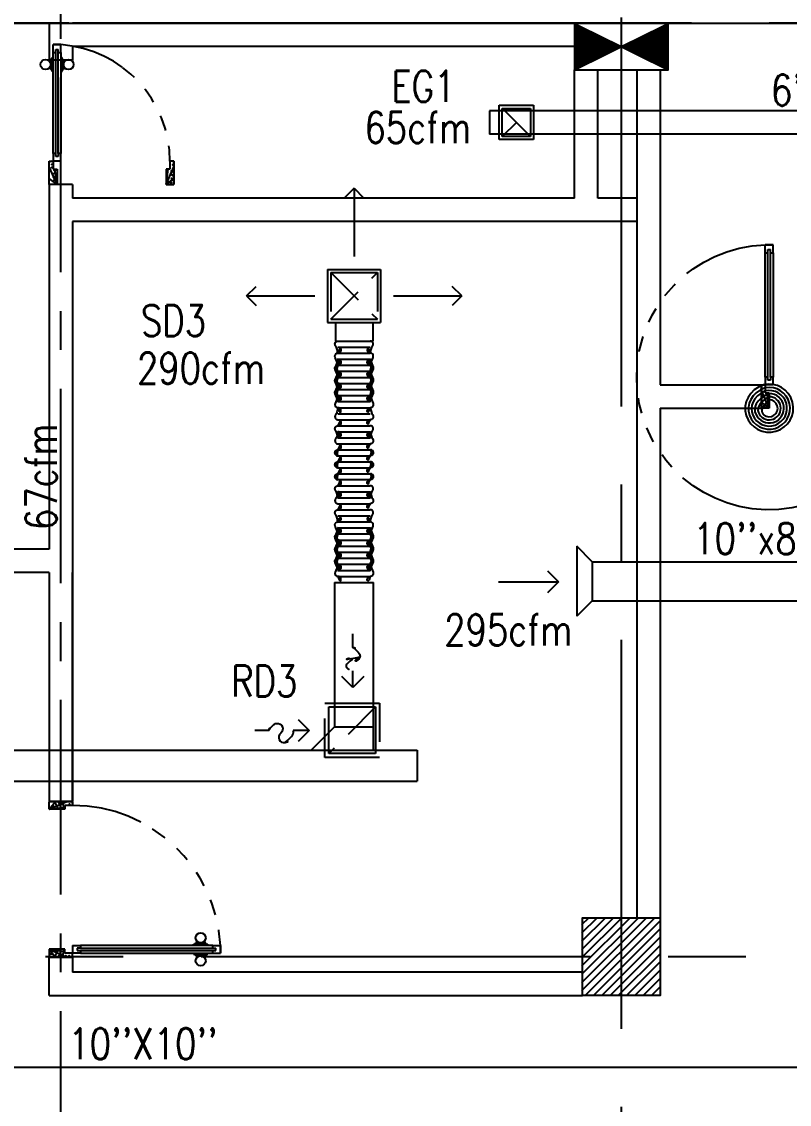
# Model space of a CAD drawing. Extents: x 417866231.7 to 417866328.5, y 43498046.7 to 43498124.2.
# Drawn here: x 417866275.43 to 417866280.36, y 43498074.24 to 43498081.2 of the extents above; entities that cross this region are included whole.
import ezdxf

# ---------------------------------------------------------------- set-up
doc = ezdxf.new("R2010")
doc.units = 0
doc.header["$MEASUREMENT"] = 0
for name, pattern in [('CENTER', [2, 1.25, -0.25, 0.25, -0.25]), ('CENTERX2', [4, 2.5, -0.5, 0.5, -0.5]), ('HIDDEN', [0.375, 0.25, -0.125])]:
    doc.linetypes.add(name, pattern=pattern)
doc.layers.get('0').update_dxf_attribs({"linetype": 'CONTINUOUS'})
for name, color, linetype in [('AXES', 11, 'CENTERX2'), ('AXES1', 11, 'CENTER'), ('COL', 7, 'CONTINUOUS'), ('DOOR', 9, 'CONTINUOUS'), ('DUCT', 6, 'CONTINUOUS'), ('EXDUCT', 10, 'CONTINUOUS'), ('HAT', 11, 'CONTINUOUS'), ('M-AC-FLEX', 7, 'CONTINUOUS'), ('M-EGU.', 2, 'CONTINUOUS'), ('M-TEXT', 2, 'CONTINUOUS'), ('ROOF', 11, 'CONTINUOUS'), ('SCD', 2, 'CONTINUOUS'), ('WALL', 9, 'CONTINUOUS')]:
    doc.layers.add(name, color=color, linetype=linetype)
doc.styles.add('ROMANS', font='ROMANS.shx', dxfattribs={"width": 0.6})

# ---------------------------------------------------------------- blocks, each defined once
blk = doc.blocks.new('DOOR80')
at = {"layer": 'DOOR', "color": 7, "linetype": 'ByBlock'}
for p, q in [((-150, 800), (0, 800)), ((-150, 800), (-150, 775)), ((0, 800), (-150, 800)), ((-150, 775), (-100, 775)), ((0, 750), (-113.7099299924448, 800)), ((-100, 775), (-100, 750)), ((0, 750), (-40.1457343158545, 800)), ((0, 750), (0, 800)), ((0, 750), (-100, 763.3572860434942)), ((-100, 750), (0, 750)), ((-849.5832175282412, 75), (-899.5832175282994, 74.99999999947613)), ((-899.5832175282412, 75), (-899.5832175282412, 25)), ((-899.5832175282412, 25), (-899.5832175282412, 75)), ((-849.5832175282412, 58), (-849.5832175282412, 75)), ((-727.2256747496431, 82.20000000004075), (-817.2256747496431, 82.20000000004075)), ((-817.2256747496431, 75), (-817.2256747496431, 82.20000000004075)), ((-804.6256747496082, 91.20000000004075), (-739.825674749678, 91.20000000004075)), ((-804.6256747496082, 82.20000000004075), (-804.6256747496082, 91.20000000004075)), ((-804.6256747496082, 82.20000000004075), (-739.825674749678, 82.20000000004075)), ((-739.825674749678, 82.20000000004075), (-739.825674749678, 91.20000000004075)), ((-727.2256747496431, 75), (-727.2256747496431, 82.20000000004075)), ((-150, 75), (-200, 75)), ((-200, 75), (-200, 58)), ((-150, 75), (-150, 25)), ((-849.5832175282412, 25), (-899.5832175282412, 25)), ((-849.5832175282412, 58), (-869.5832175282412, 58)), ((-869.5832175282412, 42), (-869.5832175282412, 58)), ((-849.5832175282412, 41.9999999999709), (-869.5832175282412, 41.9999999999709)), ((-849.5832175282412, 25), (-849.5832175282412, 41.9999999999709)), ((-817.2256747496431, 25), (-817.2256747496431, 17.79999999995925)), ((-727.2256747496431, 17.79999999995925), (-817.2256747496431, 17.79999999995925)), ((-804.6256747496082, 17.79999999995925), (-739.825674749678, 17.79999999995925)), ((-804.6256747496082, 17.79999999995925), (-804.6256747496082, 8.799999999959255)), ((-804.6256747496082, 8.799999999959255), (-739.825674749678, 8.799999999959255)), ((-739.825674749678, 17.79999999995925), (-739.825674749678, 8.799999999959255)), ((-727.2256747496431, 25), (-727.2256747496431, 17.79999999995925)), ((-200, 58), (-180, 58)), ((-180, 42), (-200, 42)), ((-200, 42), (-200, 25)), ((-200, 25), (-150, 25)), ((-180, 58), (-180, 42)), ((-150, 25), (-100, 25)), ((-150, 0), (-150, 25)), ((0, 0), (-150, 0)), ((0, 50), (-113.7099299924448, 0)), ((-100, 25), (-100, 50)), ((0, 50), (-100, 36.64271395650576)), ((-100, 50), (0, 50)), ((0, 50), (-40.1457343158545, 0)), ((0, 50), (0, 0))]:
    blk.add_line(p, q, dxfattribs=at)
at = {"layer": 'DOOR', "linetype": 'ByBlock'}
for p, q in [((-849.5832175282412, 75), (-200, 75)), ((-200, 58), (-849.5832175282412, 58)), ((-200, 42), (-849.5832175282412, 41.9999999999709)), ((-200, 25), (-849.5832175282412, 25))]:
    blk.add_line(p, q, dxfattribs=at)
at = {"layer": 'DOOR', "color": 7, "linetype": 'ByBlock'}
for centre in [(-772.2256747496431, 123.5309442149592), (-772.2256747496431, -23.53094421501737)]:
    blk.add_circle(centre, 32.39999999998526, dxfattribs=at)
at = {"layer": 'DOOR', "linetype": 'HIDDEN', "ltscale": 0.5}
blk.add_arc((-149.0879642909276, 22.69134564213527), 752.30920719713, 90.06946054625355, 176.0203958608369, dxfattribs=at)
at = {"layer": 'DOOR', "color": 7, "linetype": 'ByBlock'}
for centre, radius, start, end in [((0, 750), 154.4019578127773, 161.1052885484686, 166.2857707766644), ((0, 750), 134.4019578127773, 158.1598493947425, 169.280023644249), ((0, 750), 94.40195781277725, 148.0181880324549, 180), ((0, 750), 74.40195781277725, 137.7764264185456, 180), ((0, 750), 54.40195781277725, 113.2073828925268, 180), ((0, 750), 34.40195781277725, 90, 180), ((0, 750), 14.40195781277725, 90, 180), ((0, 50), 154.4019578127773, 193.7142292233357, 198.8947114515314), ((0, 50), 134.4019578127773, 190.719976355751, 201.8401506052575), ((0, 50), 114.4019578127773, 192.6225741287766, 205.9161581177808), ((0, 50), 94.40195781277725, 180, 211.9818119675451), ((0, 50), 74.40195781277725, 180, 222.2235735814543), ((0, 50), 54.40195781277725, 180, 246.7926171074732), ((0, 50), 34.40195781277725, 180, 270), ((0, 50), 14.40195781277725, 180, 270)]:
    blk.add_arc(centre, radius, start, end, dxfattribs=at)
blk = doc.blocks.new('DOOR-10')
at = {"layer": 'DOOR', "color": 0, "linetype": 'ByBlock'}
for p, q in [((-25.69739139656303, 1099.999999999069), (-75.69739139656303, 1099.999999999069)), ((-75.69739139656303, 1099.999999999069), (-25.69739139656303, 1099.999999999069)), ((-75.69739139656303, 1049.999999999069), (-75.69739139603917, 1099.999999999098)), ((-58.69739139656303, 1049.999999999069), (-75.69739139656303, 1049.999999999069)), ((-42.69739139656303, 1069.999999999069), (-58.69739139656303, 1069.999999999069)), ((-58.69739139656303, 1049.999999999069), (-58.69739139656303, 1069.999999999069)), ((-42.69739139656303, 1049.999999999069), (-42.69739139656303, 1069.999999999069)), ((-25.69739139656303, 1049.999999999069), (-42.69739139656303, 1049.999999999069)), ((-25.69739139656303, 1049.999999999069), (-25.69739139656303, 1099.999999999069)), ((-82.89739139663288, 1005.042457220465), (-91.89739139663288, 1005.042457220465)), ((-91.89739139663288, 1005.042457220465), (-91.89739139663288, 940.2424572204764)), ((-75.69739139656303, 1017.642457220471), (-82.89739139663288, 1017.642457220471)), ((-82.89739139663288, 927.6424572204705), (-82.89739139663288, 1017.642457220471)), ((-82.89739139663288, 1005.042457220465), (-82.89739139663288, 940.2424572204764)), ((-25.69739139656303, 1017.642457220471), (-18.49739139649319, 1017.642457220471)), ((-18.49739139649319, 927.6424572204705), (-18.49739139649319, 1017.642457220471)), ((-18.49739139649319, 1005.042457220465), (-9.497391396493185, 1005.042457220465)), ((-18.49739139649319, 1005.042457220465), (-18.49739139649319, 940.2424572204764)), ((-9.497391396493185, 1005.042457220465), (-9.497391396493185, 940.2424572204764)), ((-82.89739139663288, 940.2424572204764), (-91.89739139663288, 940.2424572204764)), ((-75.69739139656303, 927.6424572204705), (-82.89739139663288, 927.6424572204705)), ((-25.69739139656303, 927.6424572204705), (-18.49739139649319, 927.6424572204705)), ((-18.49739139649319, 940.2424572204764), (-9.497391396493185, 940.2424572204764)), ((-1000.697391395341, 0), (-1000.697391395341, 150)), ((-1000.697391395341, 150), (-975.6973913953407, 150)), ((-1000.697391395341, 150), (-1000.697391395341, 0)), ((-975.6973913953407, 150), (-975.6973913953407, 100)), ((-75.69739139534067, 200), (-58.69739139534067, 200)), ((-75.69739139534067, 150), (-75.69739139534067, 200)), ((-75.69739139534067, 150), (-25.69739139534067, 150)), ((-58.69739139534067, 200), (-58.69739139534067, 180)), ((-58.69739139534067, 180), (-42.69739139534067, 180)), ((-42.69739139534067, 200), (-25.69739139534067, 200)), ((-42.69739139534067, 180), (-42.69739139534067, 200)), ((-25.69739139534067, 200), (-25.69739139534067, 150)), ((-0.6973913953406736, 150), (-25.69739139534067, 150)), ((-25.69739139534067, 150), (-25.69739139534067, 100)), ((-975.6973913953407, 100), (-950.6973913953407, 100)), ((-950.6973913953407, 100), (-950.6973913953407, 0)), ((-50.69739139534067, 100), (-50.69739139534067, 0)), ((-25.69739139534067, 100), (-50.69739139534067, 100)), ((-950.6973913953407, 0), (-1000.697391395341, 0)), ((-50.69739139534067, 0), (-0.6973913953406736, 0))]:
    blk.add_line(p, q, dxfattribs=at)
at = {"layer": 'DOOR', "linetype": 'ByBlock'}
for p, q in [((-75.69739139656303, 1049.999999999069), (-75.69739139534067, 200)), ((-58.69739139534067, 200), (-58.69739139656303, 1049.999999999069)), ((-42.69739139534067, 200), (-42.69739139656303, 1049.999999999069)), ((-25.69739139534067, 200), (-25.69739139656303, 1049.999999999069))]:
    blk.add_line(p, q, dxfattribs=at)
at = {"layer": 'DOOR', "color": 9, "linetype": 'ByBlock'}
for p, q in [((-0.6973913953406736, 0), (-0.6973913953406736, 150)), ((-950.6973913953407, 0), (-1000.697391395341, 113.7099299924448)), ((-950.6973913953407, 0), (-964.0546774388058, 100)), ((-50.69739139534067, 0), (-0.6973913953406736, 113.7099299924448)), ((-50.69739139534067, 0), (-37.34010535187554, 100)), ((-950.6973913953407, 0), (-1000.697391395341, 40.1457343158545)), ((-50.69739139534067, 0), (-0.6973913953406736, 40.1457343158545))]:
    blk.add_line(p, q, dxfattribs=at)
at = {"layer": 'DOOR', "color": 0, "linetype": 'ByBlock'}
for centre in [(-124.2283356115222, 972.6424572204705), (22.83355281845434, 972.6424572204705)]:
    blk.add_circle(centre, 32.39999999998526, dxfattribs=at)
at = {"layer": 'DOOR', "linetype": 'HIDDEN', "ltscale": 0.5}
blk.add_arc((-23.39897476031911, 149.138342134087), 952.2988064575108, 93.14815770431052, 179.9481576940245, dxfattribs=at)
at = {"layer": 'DOOR', "color": 9, "linetype": 'ByBlock'}
for centre, radius, start, end in [((-950.6973913953407, 0), 154.4019578127773, 103.7142292212167, 108.8947114515936), ((-50.69739139534067, 0), 154.4019578127773, 71.10528854840643, 76.28577077878333), ((-950.6973913953407, 0), 134.4019578127773, 100.7199763555959, 111.8401506085482), ((-950.6973913953407, 0), 94.40195781277725, 90, 121.981811965689), ((-950.6973913953407, 0), 74.40195781277725, 90, 132.2235735847074), ((-50.69739139534067, 0), 94.40195781277725, 58.01818803431096, 90), ((-50.69739139534067, 0), 74.40195781277725, 47.7764264152926, 90), ((-50.69739139534067, 0), 134.4019578127773, 68.15984939145177, 79.28002364440412), ((-50.69739139534067, 0), 114.4019578127773, 64.0838418833441, 77.3774258719247), ((-950.6973913953407, 0), 54.40195781277725, 90, 156.7926171089788), ((-950.6973913953407, 0), 34.40195781277725, 90, 180), ((-950.6973913953407, 0), 14.40195781277725, 90, 180), ((-50.69739139534067, 0), 54.40195781277725, 23.20738289102122, 90), ((-50.69739139534067, 0), 34.40195781277725, 0, 90), ((-50.69739139534067, 0), 14.40195781277725, 0, 90)]:
    blk.add_arc(centre, radius, start, end, dxfattribs=at)
blk = doc.blocks.new('A$C272A55A0')
at = {"layer": 'DOOR', "color": 0, "linetype": 'ByBlock'}
for p, q in [((-0.0001203324354719371, 900.3541752648598), (-0.0001203324500238523, 1050.354175264831)), ((49.99987966756453, 1050.354175264918), (-0.0001203324354719371, 1050.354175264918)), ((49.99987966756453, 950.354175264918), (49.99987966756453, 1050.354175264918)), ((1749.999879667535, 950.354175264918), (1749.999879667535, 1050.354175264918)), ((1749.999879667535, 1050.354175264918), (1799.999879667535, 1050.354175264918)), ((1799.999879667535, 1050.354175264918), (1799.999879667535, 900.354175264918)), ((24.99987966756453, 950.354175264918), (49.99987966756453, 950.354175264918)), ((24.99987966756453, 900.354175264918), (24.99987966756453, 950.354175264918)), ((1774.999879667535, 950.354175264918), (1749.999879667535, 950.354175264918)), ((1774.999879667535, 900.354175264918), (1774.999879667535, 950.354175264918)), ((-0.0001203324354719371, 900.354175264918), (24.99987966756453, 900.354175264918)), ((74.99987966756453, 900.354175264918), (24.99987966756453, 900.354175264918)), ((24.99987966756453, 850.354175264918), (24.99987966756453, 900.354175264918)), ((41.99987966756453, 850.354175264918), (24.99987966756453, 850.354175264918)), ((57.99987966756453, 870.354175264918), (41.99987966756453, 870.354175264918)), ((41.99987966756453, 870.354175264918), (41.99987966756453, 850.354175264918)), ((57.99987966756453, 850.354175264918), (57.99987966756453, 870.354175264918)), ((74.99987966756453, 850.354175264918), (57.99987966756453, 850.354175264918)), ((74.99987966756453, 900.354175264918), (74.99987966756453, 850.354175264918)), ((1724.999879667535, 900.354175264918), (1774.999879667535, 900.354175264918)), ((1724.999879667535, 900.354175264918), (1724.999879667535, 850.354175264918)), ((1724.999879667535, 850.354175264918), (1741.999879667535, 850.354175264918)), ((1741.999879667535, 870.354175264918), (1757.999879667535, 870.354175264918)), ((1741.999879667535, 850.354175264918), (1741.999879667535, 870.354175264918)), ((1757.999879667535, 870.354175264918), (1757.999879667535, 850.354175264918)), ((1757.999879667535, 850.354175264918), (1774.999879667535, 850.354175264918)), ((1799.999879667535, 900.354175264918), (1774.999879667535, 900.354175264918)), ((1774.999879667535, 850.354175264918), (1774.999879667535, 900.354175264918)), ((1717.799879667495, 160.1117180435103), (1708.799879667495, 160.1117180435103)), ((1708.799879667495, 95.31171804352198), (1708.799879667495, 160.1117180435103)), ((1724.999879667535, 172.7117180435162), (1717.799879667495, 172.7117180435162)), ((1717.799879667495, 172.7117180435162), (1717.799879667495, 82.71171804351616)), ((1717.799879667495, 95.31171804352198), (1717.799879667495, 160.1117180435103)), ((1774.999879667535, 172.7117180435162), (1782.199879667576, 172.7117180435162)), ((1782.199879667576, 172.7117180435162), (1782.199879667576, 82.71171804351616)), ((1782.199879667576, 160.1117180435103), (1791.199879667576, 160.1117180435103)), ((1782.199879667576, 95.31171804352198), (1782.199879667576, 160.1117180435103)), ((1791.199879667576, 95.31171804352198), (1791.199879667576, 160.1117180435103)), ((1717.799879667495, 95.31171804352198), (1708.799879667495, 95.31171804352198)), ((1724.999879667535, 82.71171804351616), (1717.799879667495, 82.71171804351616)), ((1774.999879667535, 82.71171804351616), (1782.199879667576, 82.71171804351616)), ((1782.199879667576, 95.31171804352198), (1791.199879667576, 95.31171804352198)), ((24.99987966756453, 50.35417526491801), (41.99987966753542, 50.35417526491801)), ((24.99987966756453, 50.35417526491801), (24.99987966756453, 0.3541752649180125)), ((24.99987966756453, 0.3541752649180125), (74.99987966756453, 0.3541752649180125)), ((74.99987966756453, 0.3541752649180125), (24.99987966756453, 0.3541752649180125)), ((41.99987966753542, 50.35417526491801), (41.99987966753542, 30.35417526491801)), ((41.99987966756453, 30.35417526491801), (57.99987966756453, 30.35417526491801)), ((57.99987966756453, 50.35417526491801), (74.99987966756453, 50.35417526491801)), ((57.99987966756453, 50.35417526491801), (57.99987966756453, 30.35417526491801)), ((74.99987966756453, 50.35417526491801), (74.99987966704066, 0.3541752648889087)), ((1741.999879667535, 50.35417526491801), (1724.999879667535, 50.35417526491801)), ((1724.999879667535, 50.35417526491801), (1724.999879668059, 0.3541752648889087)), ((1774.999879667535, 0.3541752649180125), (1724.999879667535, 0.3541752649180125)), ((1724.999879667535, 0.3541752649180125), (1774.999879667535, 0.3541752649180125)), ((1741.999879667535, 50.35417526491801), (1741.999879667535, 30.35417526491801)), ((1757.999879667535, 30.35417526491801), (1741.999879667535, 30.35417526491801)), ((1774.999879667535, 50.35417526491801), (1757.999879667565, 50.35417526491801)), ((1757.999879667565, 50.35417526491801), (1757.999879667565, 30.35417526491801)), ((1774.999879667535, 50.35417526491801), (1774.999879667535, 0.3541752649180125))]:
    blk.add_line(p, q, dxfattribs=at)
at = {"layer": 'DOOR', "color": 9, "linetype": 'ByBlock'}
for p, q in [((49.99987966756453, 1050.354175264918), (-0.0001203324354719371, 1010.208440949064)), ((49.99987966756453, 1050.354175264918), (-0.0001203324354719371, 936.6442452724732)), ((49.99987966756453, 1050.354175264918), (36.64259362407029, 950.354175264918)), ((1749.999879667535, 1050.354175264918), (1799.999879667535, 1010.208440949064)), ((1749.999879667535, 1050.354175264918), (1799.999879667535, 936.6442452724732)), ((1749.999879667535, 1050.354175264918), (1763.35716571103, 950.354175264918))]:
    blk.add_line(p, q, dxfattribs=at)
at = {"layer": 'DOOR', "linetype": 'ByBlock'}
for p, q in [((24.99987966756453, 850.354175264918), (24.99987966756453, 50.35417526491801)), ((41.99987966756453, 850.354175264918), (41.99987966753542, 50.35417526491801)), ((57.99987966756453, 850.354175264918), (57.99987966756453, 50.35417526491801)), ((74.99987966756453, 50.35417526491801), (74.99987966756453, 850.354175264918)), ((1724.999879667535, 50.35417526491801), (1724.999879667535, 850.354175264918)), ((1741.999879667535, 850.354175264918), (1741.999879667535, 50.35417526491801)), ((1757.999879667535, 850.354175264918), (1757.999879667565, 50.35417526491801)), ((1774.999879667535, 850.354175264918), (1774.999879667535, 50.35417526491801))]:
    blk.add_line(p, q, dxfattribs=at)
at = {"layer": 'DOOR', "color": 0, "linetype": 'ByBlock'}
for centre in [(1676.468935452576, 127.7117180435162), (1823.530823882553, 127.7117180435162)]:
    blk.add_circle(centre, 32.39999999998526, dxfattribs=at)
at = {"layer": 'DOOR', "color": 9, "linetype": 'ByBlock'}
for centre, radius, start, end in [((49.99987966756453, 1050.354175264918), 34.40195781277725, 180, 270), ((49.99987966756453, 1050.354175264918), 14.40195781277725, 180, 270), ((1749.999879667535, 1050.354175264918), 14.40195781277725, 270, 0), ((1749.999879667535, 1050.354175264918), 34.40195781277725, 270, 0), ((49.99987966756453, 1050.354175264918), 54.40195781277725, 203.2073828919769, 270), ((49.99987966756453, 1050.354175264918), 74.40195781277725, 227.7764264168309, 270), ((1749.999879667535, 1050.354175264918), 54.40195781277725, 270, 336.7926171080232), ((1749.999879667535, 1050.354175264918), 74.40195781277725, 270, 312.2235735831691), ((49.99987966756453, 1050.354175264918), 94.40195781277725, 238.0181880330829, 270), ((49.99987966756453, 1050.354175264918), 114.4019578127773, 244.083841882062, 257.3774258712915), ((49.99987966756453, 1050.354175264918), 134.4019578127773, 248.1598493930308, 259.2800236451595), ((1749.999879667535, 1050.354175264918), 94.40195781277725, 270, 301.9818119669171), ((1749.999879667535, 1050.354175264918), 114.4019578127773, 282.6225741287084, 295.916158117938), ((1749.999879667535, 1050.354175264918), 134.4019578127773, 280.7199763548405, 291.8401506069692), ((49.99987966756453, 1050.354175264918), 154.4019578127773, 251.1052885492919, 256.2857707775486), ((1749.999879667535, 1050.354175264918), 154.4019578127773, 283.7142292224514, 288.8947114507081)]:
    blk.add_arc(centre, radius, start, end, dxfattribs=at)
at = {"layer": 'DOOR', "linetype": 'HIDDEN', "ltscale": 0.5}
for centre, radius, start, end in [((49.99987966756453, 851.395841931575), 851.4087845464003, 268.3173765331032, 3.296482377102192), ((1749.999879667521, 851.3958419315459), 851.4087845463584, 176.7035176228957, 271.6826234668978)]:
    blk.add_arc(centre, radius, start, end, dxfattribs=at)
at = {"layer": 'WALL', "linetype": 'ByBlock'}
blk.add_line((1799.999879667565, 900.3541752650344), (1799.99987966755, 1050.354175265005), dxfattribs=at)
blk = doc.blocks.new('C5')
at = {"layer": 'HAT', "linetype": 'ByBlock'}
h = blk.add_hatch(dxfattribs=at)
h.set_pattern_fill('ANSI31', color=256, scale=300, style=0)
h.set_pattern_definition([(45, (-223356.1822811712, -51411.00533739349), (-26.51650429449553, 26.51650429449553), [])])
h.paths.add_polyline_path([(300.0000000001455, 300.0000000000218), (0, 300.0000000000146), (0, 1.455191522836685e-11), (300.0000000001164, 3.637978807091713e-11)])
h.paths.add_polyline_path([(599.9999999999709, 300.0000000000073), (300.0000000001455, 300.0000000000073), (300.0000000000873, 4.365574568510056e-11), (600, 6.548361852765083e-11)])
at = {"layer": 'COL'}
blk.add_lwpolyline([(600, 300.0000000000509), (0, 300.0000000000218), (0, 2.91038304567337e-11), (600, 5.820766091346741e-11)], close=True, dxfattribs=at)
blk = doc.blocks.new('COL50')
at = {"layer": 'COL'}
blk.add_lwpolyline([(-249.9999999999709, 250), (-249.9999999999418, -250), (250, -250), (249.9999999999709, 250)], close=True, dxfattribs=at)
blk = doc.blocks.new('*X70')
at = {"color": 0}
for p, q in [((235128.5557043091, 139881.2722784811), (235597.0173996396, 140349.7339738117)), ((235128.5557043091, 139934.3052870701), (235543.9843910506, 140349.7339738117)), ((235128.5557043091, 139987.3382956591), (235490.9513824616, 140349.7339738117)), ((235128.5557043091, 140040.3713042481), (235437.9183738726, 140349.7339738117)), ((235128.5557043091, 140093.4043128371), (235384.8853652836, 140349.7339738117)), ((235128.5557043091, 140146.4373214261), (235331.8523566946, 140349.7339738117)), ((235128.5557043091, 140199.4703300151), (235278.8193481057, 140349.7339738117)), ((235128.5557043091, 140252.5033386041), (235225.7863395167, 140349.7339738117)), ((235128.5557043091, 140305.5363471931), (235172.7533309277, 140349.7339738117)), ((235150.0504082286, 139849.7339738117), (235628.555704309, 140328.2392698921)), ((235203.0834168176, 139849.7339738117), (235628.555704309, 140275.2062613031)), ((235256.1164254066, 139849.7339738117), (235628.555704309, 140222.1732527141)), ((235309.1494339956, 139849.7339738117), (235628.555704309, 140169.1402441251)), ((235362.1824425846, 139849.7339738117), (235628.555704309, 140116.1072355361)), ((235415.2154511735, 139849.7339738117), (235628.555704309, 140063.0742269471)), ((235468.2484597625, 139849.7339738117), (235628.555704309, 140010.0412183581)), ((235521.2814683515, 139849.7339738117), (235628.555704309, 139957.0082097691)), ((235574.3144769405, 139849.7339738117), (235628.555704309, 139903.9752011801))]:
    blk.add_line(p, q, dxfattribs=at)

msp = doc.modelspace()

# ---------------------------------------------------------------- linework, layer by layer
at = {"layer": 'AXES'}
for p, q in [((417866279.2786051, 43498046.72449277), (417866279.2786051, 43498123.53716789)), ((417866306.7286051, 43498081.18878641), (417866239.0386051, 43498081.18878641)), ((417866307.0786051, 43498075.18878641), (417866239.0386051, 43498075.18878641))]:
    msp.add_line(p, q, dxfattribs=at)
at = {"layer": 'AXES1'}
msp.add_line((417866275.6786051, 43498053.58878641), (417866275.6786051, 43498112.40878641), dxfattribs=at)
at = {"layer": 'DUCT'}
for p, q in [((417866277.4369589, 43498077.59396112), (417866277.6869589, 43498077.59396112)), ((417866277.4369589, 43498077.59396112), (417866277.4369589, 43498076.66617799)), ((417866277.6869589, 43498076.51617798), (417866277.6869589, 43498077.59396112)), ((417866277.2869589, 43498076.51617798), (417866277.4369589, 43498076.66617799)), ((417866277.4369589, 43498076.66617799), (417866277.6869589, 43498076.66617799))]:
    msp.add_line(p, q, dxfattribs=at)
at = {"layer": 'DUCT', "linetype": 'ByBlock'}
for p, q in [((417866273.3205262, 43498076.51617798), (417866277.966998, 43498076.51617798)), ((417866277.966998, 43498076.51617798), (417866277.966998, 43498076.31617799)), ((417866273.3205262, 43498076.31617799), (417866277.966998, 43498076.31617799)), ((417866280.542609, 43498074.47540032), (417866273.3087184, 43498074.47540032))]:
    msp.add_line(p, q, dxfattribs=at)
at = {"layer": 'EXDUCT', "linetype": 'ByBlock'}
for p, q in [((417866278.4308817, 43498080.62622419), (417866278.4308817, 43498080.47622419)), ((417866282.028944, 43498080.62622419), (417866278.4308817, 43498080.62622419)), ((417866281.8823962, 43498080.47622419), (417866278.4308817, 43498080.47622419)), ((417866278.992227, 43498077.82661061), (417866278.992227, 43498077.37661088)), ((417866279.092227, 43498077.72661075), (417866278.992227, 43498077.82661061)), ((417866279.092227, 43498077.72661077), (417866281.9789441, 43498077.72661077)), ((417866279.092227, 43498077.72661077), (417866279.092227, 43498077.47661077)), ((417866279.092227, 43498077.47661079), (417866278.992227, 43498077.37661088)), ((417866279.092227, 43498077.47661077), (417866281.828944, 43498077.47661078))]:
    msp.add_line(p, q, dxfattribs=at)
at = {"layer": 'M-AC-FLEX', "color": 11}
for p, q in [((417866277.458212, 43498079.10752976), (417866277.6657059, 43498079.10752976)), ((417866277.458212, 43498079.06852973), (417866277.6657059, 43498079.06852973)), ((417866277.458212, 43498079.02952975), (417866277.6657059, 43498079.02952975)), ((417866277.458212, 43498078.99052972), (417866277.6657059, 43498078.99052972)), ((417866277.458212, 43498078.95152968), (417866277.6657059, 43498078.95152968)), ((417866277.458212, 43498078.91248125), (417866277.6657059, 43498078.91248125)), ((417866277.458212, 43498078.87352961), (417866277.6657059, 43498078.87352961)), ((417866277.458212, 43498078.87348121), (417866277.6657059, 43498078.87348121)), ((417866277.458212, 43498078.83448118), (417866277.6657059, 43498078.83448118)), ((417866277.458212, 43498078.79548115), (417866277.6657059, 43498078.79548115)), ((417866277.458212, 43498078.75648111), (417866277.6657059, 43498078.75648111)), ((417866277.458212, 43498078.71748114), (417866277.6657059, 43498078.71748114)), ((417866277.458212, 43498078.6784811), (417866277.6657059, 43498078.6784811)), ((417866277.458212, 43498078.64016491), (417866277.6657059, 43498078.64016491)), ((417866277.458212, 43498078.64016491), (417866277.6657059, 43498078.64016491)), ((417866277.458212, 43498078.60116494), (417866277.6657059, 43498078.60116494)), ((417866277.458212, 43498078.60116494), (417866277.6657059, 43498078.60116494)), ((417866277.458212, 43498078.56284875), (417866277.6657059, 43498078.56284875)), ((417866277.458212, 43498078.56284869), (417866277.6657059, 43498078.56284869)), ((417866277.458212, 43498078.52384877), (417866277.6657059, 43498078.52384877)), ((417866277.458212, 43498078.52384871), (417866277.6657059, 43498078.52384871)), ((417866277.458212, 43498078.48553252), (417866277.6657059, 43498078.48553252)), ((417866277.458212, 43498078.48553252), (417866277.6657059, 43498078.48553252)), ((417866277.458212, 43498078.44653255), (417866277.6657059, 43498078.44653255)), ((417866277.458212, 43498078.44653255), (417866277.6657059, 43498078.44653255)), ((417866277.458212, 43498078.40890354), (417866277.6657059, 43498078.40890354)), ((417866277.458212, 43498078.40890354), (417866277.6657059, 43498078.40890354)), ((417866277.458212, 43498078.36990356), (417866277.6657059, 43498078.36990356)), ((417866277.458212, 43498078.36990356), (417866277.6657059, 43498078.36990356)), ((417866277.458212, 43498078.33158731), (417866277.6657059, 43498078.33158731)), ((417866277.458212, 43498078.33158731), (417866277.6657059, 43498078.33158731)), ((417866277.458212, 43498078.29258734), (417866277.6657059, 43498078.29258734)), ((417866277.458212, 43498078.29258734), (417866277.6657059, 43498078.29258734)), ((417866277.458212, 43498078.25495833), (417866277.6657059, 43498078.25495833)), ((417866277.458212, 43498078.25495833), (417866277.6657059, 43498078.25495833)), ((417866277.458212, 43498078.21595836), (417866277.6657059, 43498078.21595836)), ((417866277.458212, 43498078.21595836), (417866277.6657059, 43498078.21595836)), ((417866277.458212, 43498078.17764217), (417866277.6657059, 43498078.17764217)), ((417866277.458212, 43498078.17764211), (417866277.6657059, 43498078.17764211)), ((417866277.458212, 43498078.13864219), (417866277.6657059, 43498078.13864219)), ((417866277.458212, 43498078.13864213), (417866277.6657059, 43498078.13864213)), ((417866277.458212, 43498078.10032594), (417866277.6657059, 43498078.10032594)), ((417866277.458212, 43498078.10032594), (417866277.6657059, 43498078.10032594)), ((417866277.458212, 43498078.06132597), (417866277.6657059, 43498078.06132597)), ((417866277.458212, 43498078.06132597), (417866277.6657059, 43498078.06132597)), ((417866277.458212, 43498078.02300978), (417866277.6657059, 43498078.02300978)), ((417866277.458212, 43498077.98400974), (417866277.6657059, 43498077.98400974)), ((417866277.458212, 43498077.94500977), (417866277.6657059, 43498077.94500977)), ((417866277.458212, 43498077.90600973), (417866277.6657059, 43498077.90600973)), ((417866277.458212, 43498077.8670097), (417866277.6657059, 43498077.8670097)), ((417866277.458212, 43498077.82800967), (417866277.6657059, 43498077.82800967)), ((417866277.458212, 43498077.82796127), (417866277.6657059, 43498077.82796127)), ((417866277.458212, 43498077.78900963), (417866277.6657059, 43498077.78900963)), ((417866277.458212, 43498077.7499612), (417866277.6657059, 43498077.7499612)), ((417866277.458212, 43498077.71096116), (417866277.6657059, 43498077.71096116)), ((417866277.458212, 43498077.67196113), (417866277.6657059, 43498077.67196113)), ((417866277.458212, 43498077.63296115), (417866277.6657059, 43498077.63296115)), ((417866277.458212, 43498077.59396112), (417866277.6657059, 43498077.59396112))]:
    msp.add_line(p, q, dxfattribs=at)
at = {"layer": 'M-AC-FLEX'}
for points in [[(417866277.458212, 43498078.99052972, 0.9999999999999997), (417866277.458212, 43498079.02952975, -0.9999999999999997), (417866277.458212, 43498079.06852973, 0.9999999999999997), (417866277.458212, 43498079.10752976, -1.01800509972273), (417866277.458212, 43498079.14584595)], [(417866277.6657059, 43498078.99052972, -0.9999999999999997), (417866277.6657059, 43498079.02952975, 0.9999999999999997), (417866277.6657059, 43498079.06852973, -1), (417866277.6657059, 43498079.10752976, 1.018005099723095), (417866277.6657059, 43498079.14584595)], [(417866277.458212, 43498079.02952975, -1), (417866277.458212, 43498078.99052972, 0.9999999999999997), (417866277.458212, 43498078.95152974)], [(417866277.6657059, 43498079.02952975, 1), (417866277.6657059, 43498078.99052972, -0.9999999999999997), (417866277.6657059, 43498078.95152974)], [(417866277.458212, 43498078.95152974, -1), (417866277.458212, 43498078.99052972)], [(417866277.458212, 43498078.91252965, 1), (417866277.458212, 43498078.95152968, -0.9999999999999997), (417866277.458212, 43498078.99052966)], [(417866277.458212, 43498078.99052966, 1), (417866277.458212, 43498078.95152968)], [(417866277.458212, 43498078.95152968, -1), (417866277.458212, 43498078.91252965, 0.9999999999999997), (417866277.458212, 43498078.87352967)], [(417866277.6657059, 43498078.91252965, -1), (417866277.6657059, 43498078.95152968, 0.9999999999999997), (417866277.6657059, 43498078.99052966)], [(417866277.6657059, 43498078.95152968, 1), (417866277.6657059, 43498078.91252965, -0.9999999999999997), (417866277.6657059, 43498078.87352967)], [(417866277.6657541, 43498078.9515298, 1.000000764127005), (417866277.6657059, 43498078.99052972)], [(417866277.6657541, 43498078.9905296, -1.000000764127005), (417866277.6657059, 43498078.95152968)], [(417866277.458212, 43498078.87352967, -1), (417866277.458212, 43498078.91252965)], [(417866277.458212, 43498078.91252959, 1), (417866277.458212, 43498078.87352961)], [(417866277.458212, 43498078.87348127, -1), (417866277.458212, 43498078.91248125)], [(417866277.458212, 43498078.83448118, 1), (417866277.458212, 43498078.87348121, -0.9999999999999997), (417866277.458212, 43498078.91248119)], [(417866277.458212, 43498078.91248119, 1), (417866277.458212, 43498078.87348121)], [(417866277.458212, 43498078.87348121, -1), (417866277.458212, 43498078.83448118, 0.9999999999999997), (417866277.458212, 43498078.7954812)], [(417866277.6657059, 43498078.83448118, -1), (417866277.6657059, 43498078.87348121, 0.9999999999999997), (417866277.6657059, 43498078.91248119)], [(417866277.6657059, 43498078.87348121, 1), (417866277.6657059, 43498078.83448118, -0.9999999999999997), (417866277.6657059, 43498078.7954812)], [(417866277.6657541, 43498078.87352973, 1.000000764127005), (417866277.6657059, 43498078.91252965)], [(417866277.6657541, 43498078.91252953, -1.000000764127005), (417866277.6657059, 43498078.87352961)], [(417866277.6657541, 43498078.87348133, 1.000000764127005), (417866277.6657059, 43498078.91248125)], [(417866277.6657541, 43498078.91248113, -1.000000764127005), (417866277.6657059, 43498078.87348121)], [(417866277.458212, 43498078.79548115, -0.9999999999999997), (417866277.458212, 43498078.75648111, 0.9999999999999997), (417866277.458212, 43498078.71748114, -0.9999999999999997), (417866277.458212, 43498078.6784811, 1.01800509972273), (417866277.458212, 43498078.64016491)], [(417866277.458212, 43498078.7954812, -1), (417866277.458212, 43498078.83448118)], [(417866277.458212, 43498078.75648111, 1), (417866277.458212, 43498078.79548115, -0.9999999999999997), (417866277.458212, 43498078.83448112)], [(417866277.458212, 43498078.83448112, 1), (417866277.458212, 43498078.79548115)], [(417866277.6657059, 43498078.75648111, -1), (417866277.6657059, 43498078.79548115, 0.9999999999999997), (417866277.6657059, 43498078.83448112)], [(417866277.6657059, 43498078.79548115, 0.9999999999999997), (417866277.6657059, 43498078.75648111, -0.9999999999999997), (417866277.6657059, 43498078.71748114, 1), (417866277.6657059, 43498078.6784811, -1.018005099723095), (417866277.6657059, 43498078.64016491)], [(417866277.6657541, 43498078.79548126, 1.000000764127005), (417866277.6657059, 43498078.83448118)], [(417866277.6657541, 43498078.83448106, -1.000000764127005), (417866277.6657059, 43498078.79548115)], [(417866277.458212, 43498078.52384871, 1), (417866277.458212, 43498078.56284869, -1.01800509972273), (417866277.458212, 43498078.60116494)], [(417866277.6657059, 43498078.52384871, -1), (417866277.6657059, 43498078.56284869, 1.018005099723095), (417866277.6657059, 43498078.60116494)], [(417866277.458212, 43498078.56284875, -1), (417866277.458212, 43498078.52384877, 1.01800509972273), (417866277.458212, 43498078.48553252)], [(417866277.6657059, 43498078.56284875, 1), (417866277.6657059, 43498078.52384877, -1.018005099723095), (417866277.6657059, 43498078.48553252)], [(417866277.458212, 43498078.44721973, 1.017916123276695), (417866277.458212, 43498078.40890354)], [(417866277.458212, 43498078.40821636, -1.017916123276695), (417866277.458212, 43498078.44653255)], [(417866277.6663929, 43498078.44721967, -1.00000155094459), (417866277.6657059, 43498078.40890354)], [(417866277.6663929, 43498078.40821642, 1.00000155094459), (417866277.6657059, 43498078.44653255)], [(417866277.4582632, 43498078.33158731, 0.0006567987908050951), (417866277.458212, 43498078.33158731, -1.01800509972273), (417866277.458212, 43498078.36990356)], [(417866277.4582632, 43498078.36990356, -0.0006567987908050951), (417866277.458212, 43498078.36990356, 1.01800509972273), (417866277.458212, 43498078.33158731)], [(417866277.6656546, 43498078.33158731, -0.0006567987908050951), (417866277.6657059, 43498078.33158731, 1.018005099723095), (417866277.6657059, 43498078.36990356)], [(417866277.6656546, 43498078.36990356, 0.0006567987908050951), (417866277.6657059, 43498078.36990356, -1.018005099723095), (417866277.6657059, 43498078.33158731)], [(417866277.458212, 43498078.29327452, 1.017916123276695), (417866277.458212, 43498078.25495833)], [(417866277.458212, 43498078.25427115, -1.017916123276695), (417866277.458212, 43498078.29258734)], [(417866277.6663929, 43498078.29327446, -1.00000155094459), (417866277.6657059, 43498078.25495833)], [(417866277.6663929, 43498078.25427121, 1.00000155094459), (417866277.6657059, 43498078.29258734)], [(417866277.458212, 43498078.13864213, 1), (417866277.458212, 43498078.17764211, -1.01800509972273), (417866277.458212, 43498078.21595836)], [(417866277.458212, 43498078.17764217, -1), (417866277.458212, 43498078.13864219, 1.01800509972273), (417866277.458212, 43498078.10032594)], [(417866277.6657059, 43498078.13864213, -1), (417866277.6657059, 43498078.17764211, 1.018005099723095), (417866277.6657059, 43498078.21595836)], [(417866277.6657059, 43498078.17764217, 1), (417866277.6657059, 43498078.13864219, -1.018005099723095), (417866277.6657059, 43498078.10032594)], [(417866277.458212, 43498077.90600973, 0.9999999999999997), (417866277.458212, 43498077.94500977, -0.9999999999999997), (417866277.458212, 43498077.98400974, 0.9999999999999997), (417866277.458212, 43498078.02300978, -1.01800509972273), (417866277.458212, 43498078.06132597)], [(417866277.6657059, 43498077.90600973, -0.9999999999999997), (417866277.6657059, 43498077.94500977, 0.9999999999999997), (417866277.6657059, 43498077.98400974, -1), (417866277.6657059, 43498078.02300978, 1.018005099723095), (417866277.6657059, 43498078.06132597)], [(417866277.458212, 43498077.94500977, -1), (417866277.458212, 43498077.90600973, 0.9999999999999997), (417866277.458212, 43498077.86700976)], [(417866277.458212, 43498077.86700976, -1), (417866277.458212, 43498077.90600973)], [(417866277.458212, 43498077.82800967, 1), (417866277.458212, 43498077.8670097, -0.9999999999999997), (417866277.458212, 43498077.90600967)], [(417866277.458212, 43498077.90600967, 1), (417866277.458212, 43498077.8670097)], [(417866277.6657059, 43498077.94500977, 1), (417866277.6657059, 43498077.90600973, -0.9999999999999997), (417866277.6657059, 43498077.86700976)], [(417866277.6657059, 43498077.82800967, -1), (417866277.6657059, 43498077.8670097, 0.9999999999999997), (417866277.6657059, 43498077.90600967)], [(417866277.6657541, 43498077.86700982, 1.000000764127005), (417866277.6657059, 43498077.90600973)], [(417866277.6657541, 43498077.90600961, -1.000000764127005), (417866277.6657059, 43498077.8670097)], [(417866277.458212, 43498077.8670097, -1), (417866277.458212, 43498077.82800967, 0.9999999999999997), (417866277.458212, 43498077.78900969)], [(417866277.458212, 43498077.78900969, -1), (417866277.458212, 43498077.82800967)], [(417866277.458212, 43498077.82800961, 1), (417866277.458212, 43498077.78900963)], [(417866277.458212, 43498077.78896129, -1), (417866277.458212, 43498077.82796127)], [(417866277.458212, 43498077.7499612, 1), (417866277.458212, 43498077.78896123, -0.9999999999999997), (417866277.458212, 43498077.82796121)], [(417866277.458212, 43498077.82796121, 1), (417866277.458212, 43498077.78896123)], [(417866277.6657059, 43498077.8670097, 1), (417866277.6657059, 43498077.82800967, -0.9999999999999997), (417866277.6657059, 43498077.78900969)], [(417866277.6657059, 43498077.7499612, -1), (417866277.6657059, 43498077.78896123, 0.9999999999999997), (417866277.6657059, 43498077.82796121)], [(417866277.6657541, 43498077.78900975, 1.000000764127005), (417866277.6657059, 43498077.82800967)], [(417866277.6657541, 43498077.82800955, -1.000000764127005), (417866277.6657059, 43498077.78900963)], [(417866277.6657541, 43498077.78896135, 1.000000764127005), (417866277.6657059, 43498077.82796127)], [(417866277.6657541, 43498077.82796115, -1.000000764127005), (417866277.6657059, 43498077.78896123)], [(417866277.458212, 43498077.78896123, -1), (417866277.458212, 43498077.7499612, 0.9999999999999997), (417866277.458212, 43498077.71096122)], [(417866277.458212, 43498077.71096122, -1), (417866277.458212, 43498077.7499612)], [(417866277.458212, 43498077.67196113, 1), (417866277.458212, 43498077.71096116, -0.9999999999999997), (417866277.458212, 43498077.74996114)], [(417866277.458212, 43498077.74996114, 1), (417866277.458212, 43498077.71096116)], [(417866277.6657059, 43498077.78896123, 1), (417866277.6657059, 43498077.7499612, -0.9999999999999997), (417866277.6657059, 43498077.71096122)], [(417866277.6657059, 43498077.67196113, -1), (417866277.6657059, 43498077.71096116, 0.9999999999999997), (417866277.6657059, 43498077.74996114)], [(417866277.6657541, 43498077.71096128, 1.000000764127005), (417866277.6657059, 43498077.7499612)], [(417866277.6657541, 43498077.74996108, -1.000000764127005), (417866277.6657059, 43498077.71096116)], [(417866277.458212, 43498077.71096116, -1), (417866277.458212, 43498077.67196113, 0.9999999999999997), (417866277.458212, 43498077.63296115, -0.9999999999999997), (417866277.458212, 43498077.59396112, 0.008922208175201772), (417866277.4575282, 43498077.59396112, 0.008922208175201772)], [(417866277.6657059, 43498077.71096116, 1), (417866277.6657059, 43498077.67196113, -0.9999999999999997), (417866277.6657059, 43498077.63296115, 1), (417866277.6657059, 43498077.59396112, -0.008922208175201772), (417866277.6663896, 43498077.59396112, -0.008922208175201772)]]:
    msp.add_lwpolyline(points, format="xyb", dxfattribs=at)
for centre, radius, start, end in [((417866277.458212, 43498078.62066493), 0.01949999999998908, 298.4313624632302, 90), ((417866277.458212, 43498078.62066493), 0.01949999999998908, 270, 61.56863753676976), ((417866277.6656998, 43498078.62066493), 0.0195000009375944, 89.98223126238472, 241.5686306552353), ((417866277.6656998, 43498078.62066493), 0.0195000009375944, 89.98223126238472, 241.5686306552353), ((417866277.6656998, 43498078.62066493), 0.0195000009375944, 118.4313693447647, 270.0177687376153), ((417866277.6656998, 43498078.62066493), 0.0195000009375944, 118.4313693447647, 270.0177687376153), ((417866277.458212, 43498078.46603248), 0.01949999999998908, 298.4313624632302, 90), ((417866277.458212, 43498078.46603248), 0.01949999999998908, 270, 61.56863753676976), ((417866277.6656998, 43498078.46603248), 0.0195000009375944, 89.98223126238472, 241.5686306552353), ((417866277.6656998, 43498078.46603248), 0.0195000009375944, 89.98223126238472, 241.5686306552353), ((417866277.6656998, 43498078.46603248), 0.0195000009375944, 118.4313693447647, 270.0177687376153), ((417866277.6656998, 43498078.46603248), 0.0195000009375944, 118.4313693447647, 270.0177687376153), ((417866277.458212, 43498078.38940356), 0.01949999999998908, 298.4313624632302, 90), ((417866277.458212, 43498078.38940356), 0.01949999999998908, 270, 61.56863753676976), ((417866277.6656998, 43498078.38940356), 0.0195000009375944, 89.98223126238472, 241.5686306552353), ((417866277.6656998, 43498078.38940356), 0.0195000009375944, 89.98223126238472, 241.5686306552353), ((417866277.6656998, 43498078.38940356), 0.0195000009375944, 118.4313693447647, 270.0177687376153), ((417866277.6656998, 43498078.38940356), 0.0195000009375944, 118.4313693447647, 270.0177687376153), ((417866277.458212, 43498078.31208732), 0.01949999999998908, 298.4313624632302, 90.00000000000001), ((417866277.458212, 43498078.31208732), 0.01949999999998908, 270, 61.56863753676977), ((417866277.6656998, 43498078.31208732), 0.0195000009375944, 89.98223126238477, 241.5686306552353), ((417866277.6656998, 43498078.31208732), 0.0195000009375944, 89.98223126238477, 241.5686306552353), ((417866277.6656998, 43498078.31208732), 0.0195000009375944, 118.4313693447647, 270.0177687376153), ((417866277.6656998, 43498078.31208732), 0.0195000009375944, 118.4313693447647, 270.0177687376153), ((417866277.458212, 43498078.2354584), 0.01949999999998908, 298.4313624632302, 90.00000000000001), ((417866277.458212, 43498078.2354584), 0.01949999999998908, 270, 61.56863753676977), ((417866277.6656998, 43498078.2354584), 0.0195000009375944, 89.98223126238477, 241.5686306552353), ((417866277.6656998, 43498078.2354584), 0.0195000009375944, 89.98223126238477, 241.5686306552353), ((417866277.6656998, 43498078.2354584), 0.0195000009375944, 118.4313693447647, 270.0177687376153), ((417866277.6656998, 43498078.2354584), 0.0195000009375944, 118.4313693447647, 270.0177687376153), ((417866277.458212, 43498078.08082595), 0.01949999999998908, 298.4313624632302, 90.00000000000001), ((417866277.458212, 43498078.08082595), 0.01949999999998908, 270, 61.56863753676977), ((417866277.6656998, 43498078.08082595), 0.0195000009375944, 89.98223126238477, 241.5686306552353), ((417866277.6656998, 43498078.08082595), 0.0195000009375944, 89.98223126238477, 241.5686306552353), ((417866277.6656998, 43498078.08082595), 0.0195000009375944, 118.4313693447647, 270.0177687376153), ((417866277.6656998, 43498078.08082595), 0.0195000009375944, 118.4313693447647, 270.0177687376153)]:
    msp.add_arc(centre, radius, start, end, dxfattribs=at)
at = {"layer": 'M-EGU.'}
for p, q in [((417866277.5619589, 43498080.12744426), (417866277.500865, 43498080.06635034)), ((417866277.5619589, 43498080.12744426), (417866277.6230528, 43498080.06635034)), ((417866277.5619589, 43498080.12744426), (417866277.5619589, 43498079.68863735)), ((417866277.3915592, 43498079.60664514), (417866277.3915592, 43498079.26584572)), ((417866277.3915592, 43498079.60664514), (417866277.7323586, 43498079.60664514)), ((417866277.7323586, 43498079.60664514), (417866277.7323586, 43498079.26584572)), ((417866276.8707601, 43498079.43624543), (417866276.931854, 43498079.49733935)), ((417866278.2531577, 43498079.43624543), (417866278.1920638, 43498079.49733935)), ((417866276.8707601, 43498079.43624543), (417866277.309567, 43498079.43624543)), ((417866276.8707601, 43498079.43624543), (417866276.931854, 43498079.37515152)), ((417866277.8143508, 43498079.43624543), (417866278.2531577, 43498079.43624543)), ((417866278.2531577, 43498079.43624543), (417866278.1920638, 43498079.37515152)), ((417866277.3915592, 43498079.26584572), (417866277.7323586, 43498079.26584572)), ((417866277.4419591, 43498079.26584572), (417866277.4419591, 43498079.14584593)), ((417866277.6819587, 43498079.26584572), (417866277.6819587, 43498079.14584593)), ((417866277.4419591, 43498079.14584593), (417866277.6819587, 43498079.14584593)), ((417866278.8044217, 43498077.66840635), (417866278.8751323, 43498077.59769567)), ((417866278.48895, 43498077.59769567), (417866278.8751323, 43498077.59769567)), ((417866278.8751323, 43498077.59769567), (417866278.8044217, 43498077.526985)), ((417866277.5528678, 43498077.17683097), (417866277.5528678, 43498077.26282752)), ((417866277.5528678, 43498076.91968371), (417866277.4821581, 43498076.99039453)), ((417866277.5528678, 43498076.91968371), (417866277.5528678, 43498077.02654081)), ((417866277.6235776, 43498076.99039453), (417866277.5528678, 43498076.91968371)), ((417866277.3997062, 43498076.4937861), (417866277.3997062, 43498076.79378671)), ((417866277.3997062, 43498076.79378671), (417866277.6997024, 43498076.79378671)), ((417866277.6997024, 43498076.79378671), (417866277.6997024, 43498076.4937861)), ((417866277.2015901, 43498076.71416209), (417866277.2722998, 43498076.64345127)), ((417866277.0120028, 43498076.64345127), (417866276.9233668, 43498076.64345127)), ((417866277.2722998, 43498076.64345127), (417866277.1712386, 43498076.64345127)), ((417866277.2722998, 43498076.64345127), (417866277.2015901, 43498076.57274044)), ((417866277.6997024, 43498076.4937861), (417866277.3997062, 43498076.4937861))]:
    msp.add_line(p, q, dxfattribs=at)
at = {"layer": 'M-EGU.', "linetype": 'HIDDEN'}
for p, q in [((417866277.4115592, 43498079.58664518), (417866277.7123587, 43498079.28584569)), ((417866277.4115592, 43498079.28584569), (417866277.7123587, 43498079.58664518)), ((417866277.4115592, 43498079.58664518), (417866277.4115592, 43498079.28584569)), ((417866277.4115592, 43498079.58664518), (417866277.7123587, 43498079.58664518)), ((417866277.7123587, 43498079.58664518), (417866277.7123587, 43498079.28584569)), ((417866277.4115592, 43498079.28584569), (417866277.7123587, 43498079.28584569)), ((417866277.3747066, 43498076.46878605), (417866277.3747066, 43498076.81878676)), ((417866277.3747066, 43498076.81878676), (417866277.7247021, 43498076.81878676)), ((417866277.6997024, 43498076.79378671), (417866277.3997062, 43498076.4937861)), ((417866277.7247021, 43498076.81878676), (417866277.7247021, 43498076.46878605)), ((417866277.7247021, 43498076.46878605), (417866277.3747066, 43498076.46878605))]:
    msp.add_line(p, q, dxfattribs=at)
at = {"layer": 'M-EGU.'}
for points in [[(417866277.5528678, 43498077.17683097, -0.1878616880635112), (417866277.5897416, 43498077.15410101, -0.2026446714702415), (417866277.5996194, 43498077.11494678, -0.6169147816705048), (417866277.5494996, 43498077.09875252, 0.6687084752237648), (417866277.5023086, 43498077.0795844, 0.1942850651709176), (417866277.5165395, 43498077.043709, 0.1860514396155063), (417866277.5528678, 43498077.02654081)], [(417866277.0120028, 43498076.64345127, -0.1324001419046424), (417866277.0342864, 43498076.67562766, -0.15664048728736), (417866277.0650814, 43498076.68832454, -0.7366118572675341), (417866277.0903192, 43498076.62538268, 0.7742319307937748), (417866277.11816, 43498076.56455617, 0.2033489946306821), (417866277.1603094, 43498076.59201178, 0.1938082075567039), (417866277.1712386, 43498076.64345127)]]:
    msp.add_lwpolyline(points, format="xyb", dxfattribs=at)
at = {"layer": 'ROOF'}
msp.add_line((417866264.7543349, 43498081.18878641), (417866297.4043349, 43498081.18878641), dxfattribs=at)
at = {"layer": 'SCD', "linetype": 'HIDDEN'}
for p, q in [((417866278.4941362, 43498080.66128641), (417866278.7141362, 43498080.66128641)), ((417866278.4941362, 43498080.44128641), (417866278.4941362, 43498080.66128641)), ((417866278.6941362, 43498080.4612864), (417866278.5141362, 43498080.64128641)), ((417866278.7141362, 43498080.66128641), (417866278.7141362, 43498080.44128641)), ((417866278.7141362, 43498080.44128641), (417866278.4941362, 43498080.44128641))]:
    msp.add_line(p, q, dxfattribs=at)
at = {"layer": 'SCD'}
for p, q in [((417866278.5141362, 43498080.4612864), (417866278.5141362, 43498080.64128641)), ((417866278.5141362, 43498080.64128641), (417866278.6941362, 43498080.64128641)), ((417866278.6941362, 43498080.64128641), (417866278.6941362, 43498080.4612864)), ((417866278.6941362, 43498080.4612864), (417866278.5141362, 43498080.4612864))]:
    msp.add_line(p, q, dxfattribs=at)
at = {"layer": 'SCD', "linetype": 'ByBlock'}
msp.add_line((417866278.6041362, 43498080.55128641), (417866278.5141362, 43498080.4612864), dxfattribs=at)
at = {"layer": 'WALL'}
for p, q in [((417866275.6036051, 43498081.18878641), (417866275.7536051, 43498081.18878641)), ((417866275.6036051, 43498081.18878641), (417866275.6036051, 43498080.95128641)), ((417866278.9786051, 43498081.18878641), (417866275.7536051, 43498081.18878641)), ((417866275.7536051, 43498081.03878641), (417866275.7536051, 43498080.95128641)), ((417866278.9786051, 43498081.03878641), (417866275.7536051, 43498081.03878641)), ((417866278.9786051, 43498080.06378641), (417866278.9786051, 43498080.88878641)), ((417866278.9786051, 43498080.0637864), (417866278.9786051, 43498080.88878641)), ((417866279.1286051, 43498080.06378641), (417866279.1286051, 43498080.88878641)), ((417866279.1286051, 43498080.0637864), (417866279.1286051, 43498080.88878641)), ((417866279.3785322, 43498080.88878641), (417866279.3785322, 43498075.43878641)), ((417866279.5286051, 43498080.88878641), (417866279.5286051, 43498078.86378641)), ((417866275.6036051, 43498080.15128641), (417866275.6036051, 43498077.80878641)), ((417866275.7536051, 43498080.15128641), (417866275.7536051, 43498080.06378641)), ((417866278.9786051, 43498080.06378641), (417866275.7536051, 43498080.06378641)), ((417866279.3785322, 43498080.06378641), (417866279.1286051, 43498080.06378641)), ((417866279.3785322, 43498080.0637864), (417866279.1286051, 43498080.0637864)), ((417866275.7536051, 43498079.91378641), (417866275.7536051, 43498076.19128641)), ((417866279.3785322, 43498079.91378641), (417866275.7536051, 43498079.91378641)), ((417866279.5286051, 43498078.86378641), (417866280.1786051, 43498078.86378641)), ((417866280.1786051, 43498078.71378641), (417866280.1786051, 43498078.86378641)), ((417866279.5286051, 43498078.71378641), (417866280.1786051, 43498078.71378641)), ((417866279.5286051, 43498078.71378641), (417866279.5286051, 43498075.43878641)), ((417866275.6036051, 43498077.80878641), (417866275.1036051, 43498077.80878641)), ((417866275.6036051, 43498077.65878641), (417866275.1036051, 43498077.65878641)), ((417866275.6036051, 43498077.65878641), (417866275.6036051, 43498076.19128641)), ((417866275.7536051, 43498076.18628641), (417866275.7536051, 43498077.65878641)), ((417866275.6036051, 43498074.93878641), (417866275.6036051, 43498075.18628641)), ((417866275.7536051, 43498075.18628641), (417866275.7536051, 43498075.08878641)), ((417866279.0286051, 43498075.08878641), (417866275.7536051, 43498075.08878641)), ((417866275.6036051, 43498074.93878641), (417866279.0286051, 43498074.93878641))]:
    msp.add_line(p, q, dxfattribs=at)
at = {"layer": 'WALL', "linetype": 'ByBlock'}
for p, q in [((417866275.7536051, 43498080.95128641), (417866275.6036051, 43498080.95128641)), ((417866275.7536051, 43498080.15128641), (417866275.6036051, 43498080.15128641)), ((417866275.6036051, 43498076.18628641), (417866275.7536051, 43498076.18628641))]:
    msp.add_line(p, q, dxfattribs=at)

# ---------------------------------------------------------------- block references
at = {"layer": 'COL', "linetype": 'ByBlock', "xscale": 0.0009999871253967285, "yscale": 0.001000002026557922, "zscale": 0.001}
msp.add_blockref('C5', (417866278.9786051, 43498080.88878641), dxfattribs=at)
at = {"layer": 'COL', "xscale": -0.0009999871253967285, "yscale": 0.001000002026557922, "zscale": 0.001}
msp.add_blockref('COL50', (417866279.2786051, 43498075.18878641), dxfattribs=at)
at = {"layer": 'DOOR', "color": 7, "linetype": 'ByBlock', "xscale": 0.001000002026557922, "yscale": 0.001000002026557922, "zscale": 0.001, "rotation": 270}
msp.add_blockref('DOOR80', (417866275.6036051, 43498080.15128641), dxfattribs=at)
at = {"layer": 'DOOR', "color": 0, "linetype": 'ByBlock', "xscale": -0.0009999871253967285, "yscale": 0.001000002026557922, "zscale": 0.001, "rotation": 180}
msp.add_blockref('A$C272A55A0', (417866280.1786052, 43498079.76414058), dxfattribs=at)
at = {"layer": 'DOOR', "color": 0, "linetype": 'ByBlock', "ltscale": 0.3, "xscale": 0.001000002026557922, "yscale": 0.001000002026557922, "zscale": 0.001, "rotation": 270}
msp.add_blockref('DOOR-10', (417866275.6036051, 43498075.18558902), dxfattribs=at)
at = {"layer": 'HAT', "xscale": 0.0009999871253967285, "yscale": 0.001000002026557922, "zscale": 0.001}
msp.add_blockref('*X70', (417866043.9000494, 43497935.08905244), dxfattribs=at)

# ---------------------------------------------------------------- texts
at = {"layer": 'M-TEXT', "style": 'ROMANS', "width": 0.8}
for s, p in [('EG1', (417866277.8015425, 43498080.68270819)), ("6''X4''", (417866280.2395951, 43498080.65832189)), ('65cfm', (417866277.6283684, 43498080.41880127)), ('SD3', (417866276.1927466, 43498079.17735265)), ('290cfm', (417866276.1670548, 43498078.87152103)), ("10''x8''", (417866279.7404885, 43498077.77610169)), ('295cfm', (417866278.1410371, 43498077.18960047)), ('RD3', (417866276.7718838, 43498076.86040188)), ("10''X10''", (417866275.7260879, 43498074.52895791))]:
    msp.add_text(s, height=0.2, dxfattribs=at).set_placement(p)
msp.add_text('67cfm', height=0.2, rotation=90, dxfattribs=at).set_placement((417866275.6514756, 43498077.93073872))

doc.saveas('drawing.dxf')
